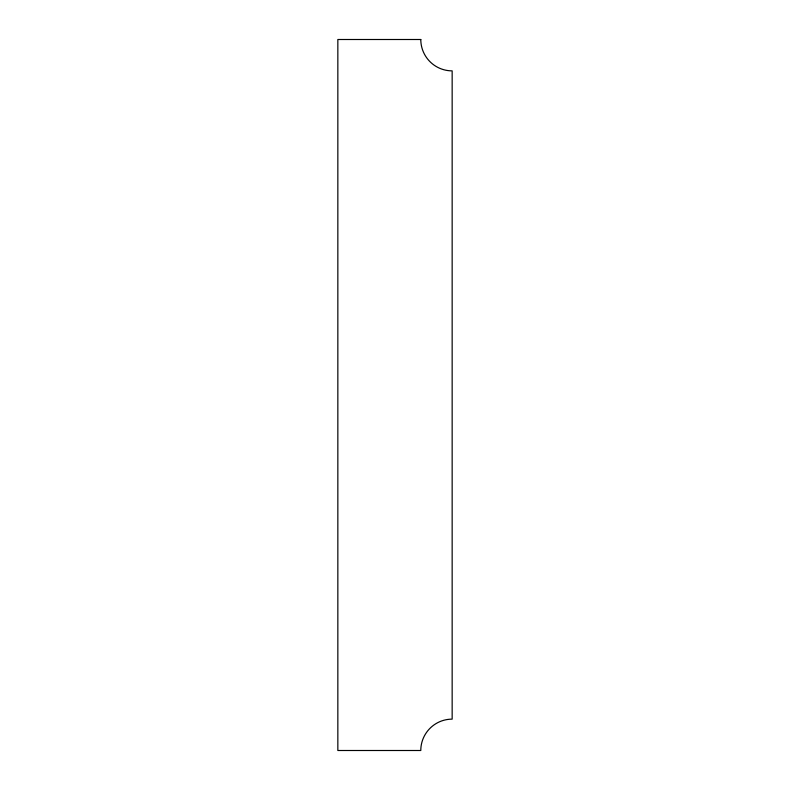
<?xml version="1.0" encoding="UTF-8"?>
<svg xmlns="http://www.w3.org/2000/svg" width="790" height="790" viewBox="0 0 790 790"><rect width="100%" height="100%" fill="white"/><g stroke="black" fill="none" stroke-linecap="round" stroke-linejoin="round"><path stroke-width="1.19" d="M420.794 39.5L337.844 39.5L337.844 750.5L420.794 750.5A31.363 31.363 0 0 1 452.156 719.137L452.156 70.863A31.363 31.363 0 0 1 420.794 39.5"/></g></svg>
